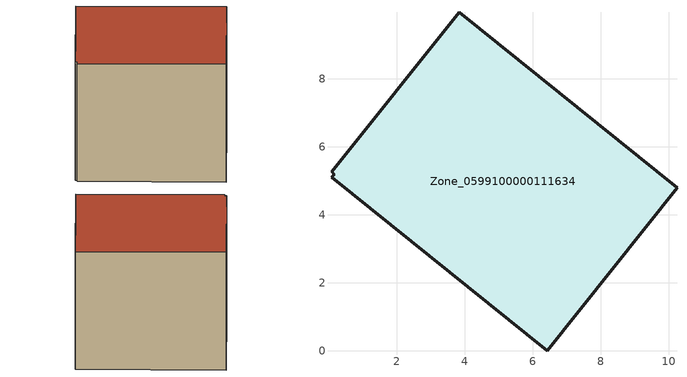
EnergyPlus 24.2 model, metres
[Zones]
Zone_0599100000111634
 floor ground (C_G): 0.07,5.26 3.83,9.96 10.24,4.79 6.42,0 0.08,5.1 0.16,5.2 z0.55
 wall outside (C_F): 10.24,4.79 3.83,9.96 0.07,5.26 0.16,5.2 0.08,5.1 6.42,0 10.24,4.79 z0.55:8.05
 roof outside (C_R): 3.83,9.96 0.07,5.26 0.16,5.2 0.08,5.1 6.42,0 10.24,4.79 z8.05
[BUILDING]
Pand.0599100000111634: North Axis=0; Terrain=City; Loads Convergence Tolerance Value=0.04; Temperature Convergence Tolerance Value=0.4; Solar Distribution=FullExterior; Maximum Number of Warmup Days=25; Minimum Number of Warmup Days=1
[Site:Location]
Rotterdam.The.Hague.AP_ZH_NLD Design_Conditions: Latitude=51.96; Longitude=4.45; Time Zone=1; Elevation=-4.5
[SITE:GROUNDTEMPERATURE:BUILDINGSURFACE]
18, 18, 18, 18, 18, 18, 18, 18, 18, 18, 18, 18
[MATERIAL] Thermal Absorptance=0.9; Solar Absorptance=0.7; Visible Absorptance=0.7
Name | Roughness | Thickness | Conductivity | Density | Specific Heat
G.TI.1965-1974 | MediumSmooth | 0.15 | 0.882353 | 540 | 1210
F.TI.1965-1974 | Rough | 0.3 | 0.697674 | 1920 | 840
R.TI.1965-1974 | MediumRough | 0.2 | 0.232558 | 1500 | 1000
[CONSTRUCTION]
C_G: G.TI.1965-1974
C_F: F.TI.1965-1974
C_R: R.TI.1965-1974
[ZONE]
Zone_0599100000111634: Type=1; Multiplier=1; Ceiling Height=Autocalculate; Volume=Autocalculate; Floor Area=autocalculate; Part of Total Floor Area=Yes
[ZONEINFILTRATION:DESIGNFLOWRATE]
Infil_Zone_0599100000111634: Zone or ZoneList or Space or SpaceList=Zone_0599100000111634; Schedule=AlwaysOn; Design Flow Rate Calculation Method=Flow/Area; Flow Rate per Floor Area=0.003; Constant Term Coefficient=1; Temperature Term Coefficient=0; Velocity Term Coefficient=0; Velocity Squared Term Coefficient=0
[HVACTEMPLATE:ZONE:IDEALLOADSAIRSYSTEM]
Zone_0599100000111634: Maximum Heating Supply Air Temperature=50; Minimum Cooling Supply Air Temperature=13; Maximum Heating Supply Air Humidity Ratio=0.0156; Minimum Cooling Supply Air Humidity Ratio=0.0077; Heating Limit=NoLimit; Cooling Limit=NoLimit; Dehumidification Control Type=ConstantSensibleHeatRatio; Cooling Sensible Heat Ratio=0.7; Dehumidification Setpoint=60; Humidification Control Type=None; Humidification Setpoint=30; Outdoor Air Method=None; Outdoor Air Flow Rate per Person=0.00944; Outdoor Air Flow Rate per Zone Floor Area=0; Outdoor Air Flow Rate per Zone=0; Demand Controlled Ventilation Type=None; Outdoor Air Economizer Type=NoEconomizer; Heat Recovery Type=None; Sensible Heat Recovery Effectiveness=0.7; Latent Heat Recovery Effectiveness=0.65
[ZONECONTROL:THERMOSTAT]
ThermostatControl_Zone_0599100000111634: Zone or ZoneList=Zone_0599100000111634; Control Type Schedule=DualSetpointControlType; Control 1=Thermostat_Zone_0599100000111634; Temperature Difference Between Cutout And Setpoint=0
[THERMOSTATSETPOINT:DUALSETPOINT]
Thermostat_Zone_0599100000111634: Heating Setpoint Temperature Schedule=HeatingSetpoint_Zone_0599100000111634; Cooling Setpoint Temperature Schedule=CoolingSetpoint_Zone_0599100000111634
[SCHEDULE:COMPACT]
HeatingSetpoint_Zone_0599100000111634: Through: 12/31, For: AllDays, Until: 24:00, 21
CoolingSetpoint_Zone_0599100000111634: Through: 12/31, For: AllDays, Until: 24:00, 24
DualSetpointControlType: Through: 12/31, For: AllDays, Until: 24:00, 4
AlwaysOn: Through: 12/31, For: AllDays, Until: 24:00, 1
